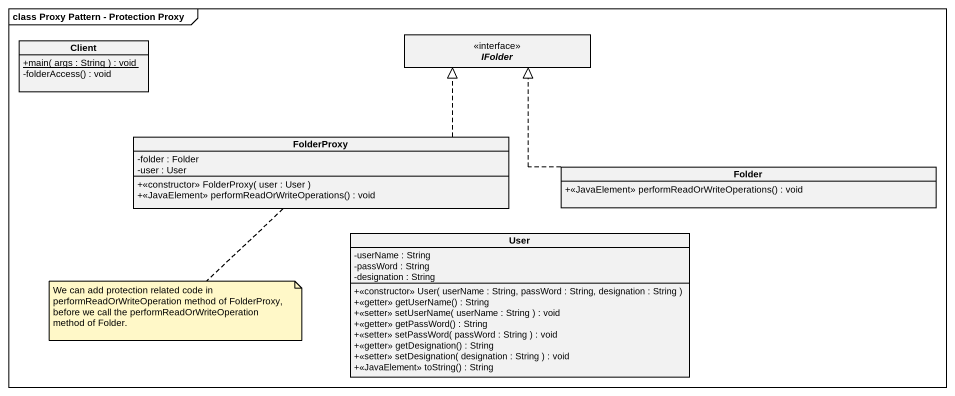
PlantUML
@startuml
mainframe class Proxy Pattern - Protection Proxy
hide circle
hide empty members
skinparam classAttributeIconSize 0
class Client {
  {static} +main( args : String ) : void
  -folderAccess() : void
}
interface IFolder
class FolderProxy {
  -folder : Folder
  -user : User
  +<<constructor>> FolderProxy( user : User )
  +<<JavaElement>> performReadOrWriteOperations() : void
}
class "Folder" as Folder_ {
  +<<JavaElement>> performReadOrWriteOperations() : void
}
class User {
  -userName : String
  -passWord : String
  -designation : String
  +<<constructor>> User( userName : String, passWord : String, designation : String )
  +<<getter>> getUserName() : String
  +<<setter>> setUserName( userName : String ) : void
  +<<getter>> getPassWord() : String
  +<<setter>> setPassWord( passWord : String ) : void
  +<<getter>> getDesignation() : String
  +<<setter>> setDesignation( designation : String ) : void
  +<<JavaElement>> toString() : String
}
FolderProxy .up.|> IFolder
Folder_ .left.|> IFolder
note bottom of FolderProxy : We can add protection related code in performReadOrWriteOperation method of FolderProxy, before we call the performReadOrWriteOperation method of Folder.
@enduml
